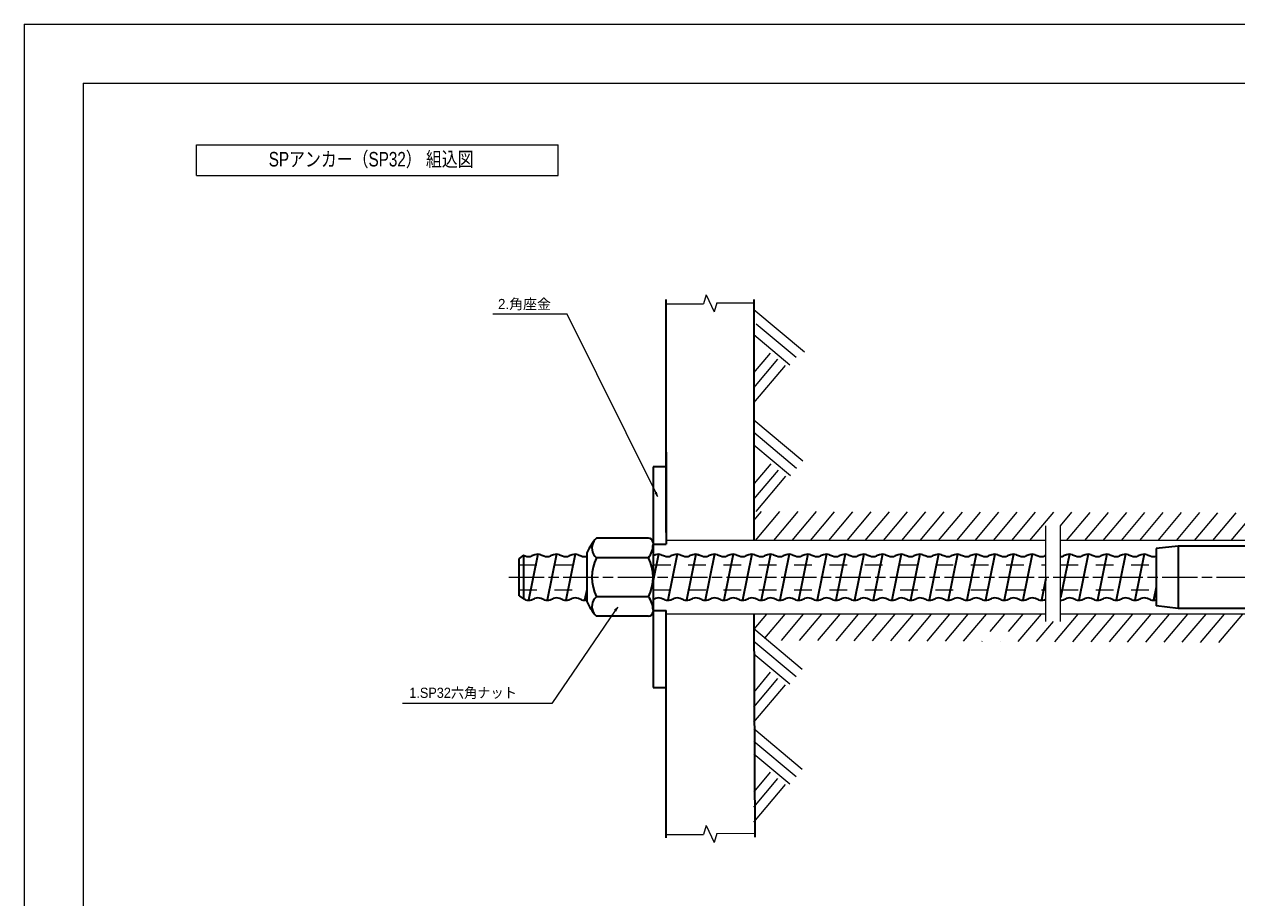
# Model space of a CAD drawing. Units: millimetres at full size, sheet at 1:2; details may follow other scales. Extents: x 0 to 1680, y 0 to 1188.
# Drawn here: x 0 to 824, y 594 to 1188 of the extents above; entities that cross this region are included whole.
import ezdxf
from ezdxf.enums import TextEntityAlignment as Align

# ---------------------------------------------------------------- set-up
doc = ezdxf.new("R2010")
doc.units = ezdxf.units.MM
doc.header["$LTSCALE"] = 2
doc.header["$PDMODE"] = 32
doc.header["$PDSIZE"] = 1
doc.linetypes.add('CHAIN', pattern=[18.5, 12, -1.5, 3.5, -1.5])
doc.linetypes.add('DASHED_SPACED', pattern=[12, 6, -6])
for name, color, linetype, lineweight in [('1外形線', 7, 'Continuous', 35), ('2細い実線', 3, 'Continuous', 20), ('3隠れ線', 2, 'DASHED_SPACED', 13), ('4中心線', 1, 'CHAIN', 13), ('6寸法線', 4, 'Continuous', 13), ('7 枠・タイトル', 7, 'Continuous', 13)]:
    doc.layers.add(name, color=color, linetype=linetype, lineweight=lineweight)
doc.styles.add('ＭＳ Ｐゴシック', font='')
doc.styles.get('ＭＳ Ｐゴシック').set_extended_font_data('MS PGothic')

# ---------------------------------------------------------------- blocks, each defined once
blk = doc.blocks.new('open_arrow')
at = {"color": 0, "linetype": 'Continuous', "lineweight": -2}
blk.add_lwpolyline([(7.5, 1.25), (0, 0), (7.5, -1.25)], dxfattribs=at)

msp = doc.modelspace()

# ---------------------------------------------------------------- linework, layer by layer
at = {"layer": '1外形線'}
for p, q in [((436.308, 842.4), (436.308, 1000.835)), ((495.939, 1000.835), (495.939, 836.952)), ((436.308, 896.952), (436.308, 836.952)), ((436.312, 886.952), (427.312, 886.952)), ((427.312, 886.952), (427.312, 736.952)), ((436.312, 886.952), (436.312, 834.452)), ((427.312, 846.952), (427.312, 776.952)), ((424.312, 838.502), (388.812, 838.502)), ((427.312, 835.502), (427.312, 788.402)), ((427.312, 834.452), (436.312, 834.452)), ((784.308, 833.152), (769.308, 831.452)), ((874.308, 833.152), (784.308, 833.152)), ((784.308, 833.152), (784.308, 790.752)), ((339.312, 826.861), (336.312, 824.687)), ((336.312, 799.217), (336.312, 824.687)), ((339.312, 826.861), (340.466, 826.401)), ((339.312, 826.861), (339.312, 797.209)), ((349.045, 827.622), (342.695, 796.282)), ((347.021, 827.236), (344.924, 826.401)), ((351.069, 827.236), (353.166, 826.401)), ((361.745, 827.622), (355.395, 796.282)), ((359.721, 827.236), (357.624, 826.401)), ((363.769, 827.236), (365.866, 826.401)), ((374.445, 827.622), (368.095, 796.282)), ((372.421, 827.236), (370.324, 826.401)), ((376.469, 827.236), (378.566, 826.401)), ((382.312, 828.496), (382.312, 795.407)), ((424.312, 825.227), (388.812, 825.227)), ((430.942, 827.622), (427.312, 809.704)), ((428.918, 827.236), (427.312, 826.596)), ((432.966, 827.236), (435.063, 826.401)), ((443.642, 827.622), (437.292, 796.282)), ((441.618, 827.236), (439.521, 826.401)), ((445.666, 827.236), (447.763, 826.401)), ((456.342, 827.622), (449.992, 796.282)), ((454.318, 827.236), (452.221, 826.401)), ((458.366, 827.236), (460.463, 826.401)), ((469.042, 827.622), (462.692, 796.282)), ((467.018, 827.236), (464.921, 826.401)), ((471.066, 827.236), (473.163, 826.401)), ((481.742, 827.622), (475.392, 796.282)), ((479.718, 827.236), (477.621, 826.401)), ((483.766, 827.236), (485.863, 826.401)), ((494.442, 827.622), (488.092, 796.282)), ((492.418, 827.236), (490.321, 826.401)), ((496.466, 827.236), (498.563, 826.401)), ((507.142, 827.622), (500.792, 796.282)), ((505.118, 827.236), (503.021, 826.401)), ((509.166, 827.236), (511.263, 826.401)), ((519.842, 827.622), (513.492, 796.282)), ((517.818, 827.236), (515.721, 826.401)), ((521.866, 827.236), (523.963, 826.401)), ((532.542, 827.622), (526.192, 796.282)), ((530.518, 827.236), (528.421, 826.401)), ((534.566, 827.236), (536.663, 826.401)), ((545.242, 827.622), (538.892, 796.282)), ((543.218, 827.236), (541.121, 826.401)), ((547.266, 827.236), (549.363, 826.401)), ((557.942, 827.622), (551.592, 796.282)), ((555.918, 827.236), (553.821, 826.401)), ((559.966, 827.236), (562.063, 826.401)), ((570.642, 827.622), (564.292, 796.282)), ((568.618, 827.236), (566.521, 826.401)), ((572.666, 827.236), (574.763, 826.401)), ((581.318, 827.236), (579.221, 826.401)), ((583.342, 827.622), (580.167, 811.952)), ((585.366, 827.236), (587.463, 826.401)), ((596.042, 827.622), (589.692, 796.282)), ((594.018, 827.236), (591.921, 826.401)), ((598.066, 827.236), (600.163, 826.401)), ((608.742, 827.622), (602.392, 796.282)), ((606.718, 827.236), (604.621, 826.401)), ((610.766, 827.236), (612.863, 826.401)), ((621.442, 827.622), (615.092, 796.282)), ((619.418, 827.236), (617.321, 826.401)), ((623.466, 827.236), (625.563, 826.401)), ((632.118, 827.236), (630.021, 826.401)), ((634.142, 827.622), (630.967, 811.952)), ((636.166, 827.236), (638.263, 826.401)), ((646.842, 827.622), (640.492, 796.282)), ((644.818, 827.236), (642.721, 826.401)), ((648.866, 827.236), (650.963, 826.401)), ((659.542, 827.622), (653.192, 796.282)), ((657.518, 827.236), (655.421, 826.401)), ((661.566, 827.236), (663.663, 826.401)), ((672.242, 827.622), (665.892, 796.282)), ((670.218, 827.236), (668.121, 826.401)), ((674.266, 827.236), (676.363, 826.401)), ((684.942, 827.622), (678.592, 796.282)), ((682.918, 827.236), (680.821, 826.401)), ((686.966, 827.236), (689.063, 826.401)), ((694.308, 826.714), (693.521, 826.401)), ((710.342, 827.622), (704.308, 797.843)), ((708.318, 827.236), (706.221, 826.401)), ((712.366, 827.236), (714.463, 826.401)), ((723.042, 827.622), (716.692, 796.282)), ((721.018, 827.236), (718.921, 826.401)), ((725.066, 827.236), (727.163, 826.401)), ((735.742, 827.622), (729.392, 796.282)), ((733.718, 827.236), (731.621, 826.401)), ((737.766, 827.236), (739.863, 826.401)), ((748.442, 827.622), (742.092, 796.282)), ((746.418, 827.236), (744.321, 826.401)), ((750.466, 827.236), (752.563, 826.401)), ((761.142, 827.622), (754.792, 796.282)), ((759.118, 827.236), (757.021, 826.401)), ((763.166, 827.236), (765.263, 826.401)), ((769.308, 831.452), (769.308, 792.452)), ((580.167, 811.952), (576.992, 796.282)), ((630.967, 811.952), (627.792, 796.282)), ((694.308, 811.168), (691.292, 796.282)), ((382.248, 803.452), (380.795, 796.282)), ((769.308, 805.246), (767.492, 796.282)), ((336.312, 799.217), (339.312, 797.209)), ((340.671, 796.668), (339.312, 797.209)), ((344.719, 796.668), (346.816, 797.502)), ((353.371, 796.668), (351.274, 797.502)), ((357.419, 796.668), (359.516, 797.502)), ((366.071, 796.668), (363.974, 797.502)), ((370.119, 796.668), (372.216, 797.502)), ((378.771, 796.668), (376.674, 797.502)), ((424.312, 798.677), (388.812, 798.677)), ((427.312, 796.945), (428.713, 797.502)), ((435.268, 796.668), (433.171, 797.502)), ((439.316, 796.668), (441.413, 797.502)), ((447.968, 796.668), (445.871, 797.502)), ((452.016, 796.668), (454.113, 797.502)), ((460.668, 796.668), (458.571, 797.502)), ((464.716, 796.668), (466.813, 797.502)), ((473.368, 796.668), (471.271, 797.502)), ((477.416, 796.668), (479.513, 797.502)), ((486.068, 796.668), (483.971, 797.502)), ((490.116, 796.668), (492.213, 797.502)), ((498.768, 796.668), (496.671, 797.502)), ((502.816, 796.668), (504.913, 797.502)), ((511.468, 796.668), (509.371, 797.502)), ((515.516, 796.668), (517.613, 797.502)), ((524.168, 796.668), (522.071, 797.502)), ((528.216, 796.668), (530.313, 797.502)), ((536.868, 796.668), (534.771, 797.502)), ((540.916, 796.668), (543.013, 797.502)), ((549.568, 796.668), (547.471, 797.502)), ((553.616, 796.668), (555.713, 797.502)), ((562.268, 796.668), (560.171, 797.502)), ((566.316, 796.668), (568.413, 797.502)), ((574.968, 796.668), (572.871, 797.502)), ((579.016, 796.668), (581.113, 797.502)), ((587.668, 796.668), (585.571, 797.502)), ((591.716, 796.668), (593.813, 797.502)), ((600.368, 796.668), (598.271, 797.502)), ((604.416, 796.668), (606.513, 797.502)), ((613.068, 796.668), (610.971, 797.502)), ((617.116, 796.668), (619.213, 797.502)), ((625.768, 796.668), (623.671, 797.502)), ((629.816, 796.668), (631.913, 797.502)), ((638.468, 796.668), (636.371, 797.502)), ((642.516, 796.668), (644.613, 797.502)), ((651.168, 796.668), (649.071, 797.502)), ((655.216, 796.668), (657.313, 797.502)), ((663.868, 796.668), (661.771, 797.502)), ((667.916, 796.668), (670.013, 797.502)), ((676.568, 796.668), (674.471, 797.502)), ((680.616, 796.668), (682.713, 797.502)), ((689.268, 796.668), (687.171, 797.502)), ((693.316, 796.668), (694.308, 797.063)), ((706.016, 796.668), (708.113, 797.502)), ((714.668, 796.668), (712.571, 797.502)), ((718.716, 796.668), (720.813, 797.502)), ((727.368, 796.668), (725.271, 797.502)), ((731.416, 796.668), (733.513, 797.502)), ((740.068, 796.668), (737.971, 797.502)), ((744.116, 796.668), (746.213, 797.502)), ((752.768, 796.668), (750.671, 797.502)), ((756.816, 796.668), (758.913, 797.502)), ((765.468, 796.668), (763.371, 797.502)), ((784.308, 790.752), (769.308, 792.452)), ((424.312, 785.402), (388.812, 785.402)), ((427.312, 789.452), (436.312, 789.452)), ((436.308, 634.764), (436.315, 786.952)), ((436.312, 736.952), (436.312, 789.452)), ((495.939, 786.952), (496.418, 635.149)), ((874.308, 790.752), (784.308, 790.752)), ((427.312, 736.952), (436.312, 736.952))]:
    msp.add_line(p, q, dxfattribs=at)
for centre, radius, start, end in [((418.73, 811.952), 40, 138.41353, 155.56827), ((394.674, 831.864), 8.855, 149.31797, 228.55029), ((424.312, 835.502), 3, 0, 90), ((412.312, 834.227), 15, 323.1301, 0), ((342.695, 831.972), 6, 248.19211, 291.80789), ((349.045, 822.122), 5.5, 68.40525, 111.59475), ((355.395, 831.972), 6, 248.19211, 291.80789), ((361.745, 822.122), 5.5, 68.40525, 111.59475), ((368.095, 831.972), 6, 248.19211, 291.80789), ((374.445, 822.122), 5.5, 68.40525, 111.59475), ((380.795, 831.972), 6, 248.19211, 284.63925), ((416.683, 811.952), 30.871, 154.53143, 205.46857), ((396.441, 811.952), 30.871, 334.53143, 25.46857), ((430.942, 822.122), 5.5, 68.40525, 111.59475), ((437.292, 831.972), 6, 248.19211, 291.80789), ((443.642, 822.122), 5.5, 68.40525, 111.59475), ((449.992, 831.972), 6, 248.19211, 291.80789), ((456.342, 822.122), 5.5, 68.40525, 111.59475), ((462.692, 831.972), 6, 248.19211, 291.80789), ((469.042, 822.122), 5.5, 68.40525, 111.59475), ((475.392, 831.972), 6, 248.19211, 291.80789), ((481.742, 822.122), 5.5, 68.40525, 111.59475), ((488.092, 831.972), 6, 248.19211, 291.80789), ((494.442, 822.122), 5.5, 68.40525, 111.59475), ((500.792, 831.972), 6, 248.19211, 291.80789), ((507.142, 822.122), 5.5, 68.40525, 111.59475), ((513.492, 831.972), 6, 248.19211, 291.80789), ((519.842, 822.122), 5.5, 68.40525, 111.59475), ((526.192, 831.972), 6, 248.19211, 291.80789), ((532.542, 822.122), 5.5, 68.40525, 111.59475), ((538.892, 831.972), 6, 248.19211, 291.80789), ((545.242, 822.122), 5.5, 68.40525, 111.59475), ((551.592, 831.972), 6, 248.19211, 291.80789), ((557.942, 822.122), 5.5, 68.40525, 111.59475), ((564.292, 831.972), 6, 248.19211, 291.80789), ((570.642, 822.122), 5.5, 68.40525, 111.59475), ((576.992, 831.972), 6, 248.19211, 291.80789), ((583.342, 822.122), 5.5, 68.40525, 111.59475), ((589.692, 831.972), 6, 248.19211, 291.80789), ((596.042, 822.122), 5.5, 68.40525, 111.59475), ((602.392, 831.972), 6, 248.19211, 291.80789), ((608.742, 822.122), 5.5, 68.40525, 111.59475), ((615.092, 831.972), 6, 248.19211, 291.80789), ((621.442, 822.122), 5.5, 68.40525, 111.59475), ((627.792, 831.972), 6, 248.19211, 291.80789), ((634.142, 822.122), 5.5, 68.40525, 111.59475), ((640.492, 831.972), 6, 248.19211, 291.80789), ((646.842, 822.122), 5.5, 68.40525, 111.59475), ((653.192, 831.972), 6, 248.19211, 291.80789), ((659.542, 822.122), 5.5, 68.40525, 111.59475), ((665.892, 831.972), 6, 248.19211, 291.80789), ((672.242, 822.122), 5.5, 68.40525, 111.59475), ((678.592, 831.972), 6, 248.19211, 291.80789), ((684.942, 822.122), 5.5, 68.40525, 111.59475), ((691.292, 831.972), 6, 248.19211, 291.80789), ((703.992, 831.972), 6, 273.02184, 291.80789), ((710.342, 822.122), 5.5, 68.40525, 111.59475), ((716.692, 831.972), 6, 248.19211, 291.80789), ((723.042, 822.122), 5.5, 68.40525, 111.59475), ((729.392, 831.972), 6, 248.19211, 291.80789), ((735.742, 822.122), 5.5, 68.40525, 111.59475), ((742.092, 831.972), 6, 248.19211, 291.80789), ((748.442, 822.122), 5.5, 68.40525, 111.59475), ((754.792, 831.972), 6, 248.19211, 291.80789), ((761.142, 822.122), 5.5, 68.40525, 111.59475), ((767.492, 831.972), 6, 248.19211, 287.62174), ((342.695, 801.782), 5.5, 248.40525, 291.59475), ((349.045, 791.932), 6, 68.19211, 111.80789), ((355.395, 801.782), 5.5, 248.40525, 291.59475), ((361.745, 791.932), 6, 68.19211, 111.80789), ((368.095, 801.782), 5.5, 248.40525, 291.59475), ((374.445, 791.932), 6, 68.19211, 111.80789), ((380.795, 801.782), 5.5, 248.40525, 286.00421), ((418.73, 811.952), 40, 204.43173, 221.58647), ((394.674, 792.039), 8.855, 131.44966, 210.68165), ((412.312, 789.677), 15, 0, 36.8699), ((430.942, 791.932), 6, 68.19211, 111.80789), ((437.292, 801.782), 5.5, 248.40525, 291.59475), ((443.642, 791.932), 6, 68.19211, 111.80789), ((449.992, 801.782), 5.5, 248.40525, 291.59475), ((456.342, 791.932), 6, 68.19211, 111.80789), ((462.692, 801.782), 5.5, 248.40525, 291.59475), ((469.042, 791.932), 6, 68.19211, 111.80789), ((475.392, 801.782), 5.5, 248.40525, 291.59475), ((481.742, 791.932), 6, 68.19211, 111.80789), ((488.092, 801.782), 5.5, 248.40525, 291.59475), ((494.442, 791.932), 6, 68.19211, 111.80789), ((500.792, 801.782), 5.5, 248.40525, 291.59475), ((507.142, 791.932), 6, 68.19211, 111.80789), ((513.492, 801.782), 5.5, 248.40525, 291.59475), ((519.842, 791.932), 6, 68.19211, 111.80789), ((526.192, 801.782), 5.5, 248.40525, 291.59475), ((532.542, 791.932), 6, 68.19211, 111.80789), ((538.892, 801.782), 5.5, 248.40525, 291.59475), ((545.242, 791.932), 6, 68.19211, 111.80789), ((551.592, 801.782), 5.5, 248.40525, 291.59475), ((557.942, 791.932), 6, 68.19211, 111.80789), ((564.292, 801.782), 5.5, 248.40525, 291.59475), ((570.642, 791.932), 6, 68.19211, 111.80789), ((576.992, 801.782), 5.5, 248.40525, 291.59475), ((583.342, 791.932), 6, 68.19211, 111.80789), ((589.692, 801.782), 5.5, 248.40525, 291.59475), ((596.042, 791.932), 6, 68.19211, 111.80789), ((602.392, 801.782), 5.5, 248.40525, 291.59475), ((608.742, 791.932), 6, 68.19211, 111.80789), ((615.092, 801.782), 5.5, 248.40525, 291.59475), ((621.442, 791.932), 6, 68.19211, 111.80789), ((627.792, 801.782), 5.5, 248.40525, 291.59475), ((634.142, 791.932), 6, 68.19211, 111.80789), ((640.492, 801.782), 5.5, 248.40525, 291.59475), ((646.842, 791.932), 6, 68.19211, 111.80789), ((653.192, 801.782), 5.5, 248.40525, 291.59475), ((659.542, 791.932), 6, 68.19211, 111.80789), ((665.892, 801.782), 5.5, 248.40525, 291.59475), ((672.242, 791.932), 6, 68.19211, 111.80789), ((678.592, 801.782), 5.5, 248.40525, 291.59475), ((684.942, 791.932), 6, 68.19211, 111.80789), ((691.292, 801.782), 5.5, 248.40525, 291.59475), ((703.992, 801.782), 5.5, 273.29685, 291.59475), ((710.342, 791.932), 6, 68.19211, 111.80789), ((716.692, 801.782), 5.5, 248.40525, 291.59475), ((723.042, 791.932), 6, 68.19211, 111.80789), ((729.392, 801.782), 5.5, 248.40525, 291.59475), ((735.742, 791.932), 6, 68.19211, 111.80789), ((742.092, 801.782), 5.5, 248.40525, 291.59475), ((748.442, 791.932), 6, 68.19211, 111.80789), ((754.792, 801.782), 5.5, 248.40525, 291.59475), ((761.142, 791.932), 6, 68.19211, 111.80789), ((767.492, 801.782), 5.5, 248.40525, 289.28411), ((424.312, 788.402), 3, 270, 0)]:
    msp.add_arc(centre, radius, start, end, dxfattribs=at)
at = {"layer": '2細い実線'}
for p, q in [((436.308, 997.834), (461.641, 997.834)), ((463.359, 1004.008), (461.641, 997.834)), ((463.359, 1004.008), (468.888, 992.445)), ((470.607, 998.619), (468.888, 992.445)), ((470.607, 998.619), (495.939, 998.619)), ((495.939, 850.524), (501.094, 856.668)), ((496.985, 836.952), (513.501, 856.635)), ((509.419, 836.952), (525.908, 856.603)), ((521.853, 836.952), (538.315, 856.57)), ((534.287, 836.952), (550.721, 856.538)), ((546.721, 836.952), (563.128, 856.505)), ((559.155, 836.952), (575.535, 856.473)), ((571.589, 836.952), (587.942, 856.44)), ((584.023, 836.952), (600.348, 856.408)), ((596.457, 836.952), (612.755, 856.375)), ((608.891, 836.952), (625.162, 856.343)), ((621.325, 836.952), (637.569, 856.31)), ((633.759, 836.952), (649.975, 856.278)), ((646.193, 836.952), (662.382, 856.245)), ((658.627, 836.952), (674.789, 856.213)), ((671.061, 836.952), (687.196, 856.18)), ((683.495, 836.952), (699.602, 856.148)), ((704.308, 846.938), (712.009, 856.115)), ((708.363, 836.952), (724.416, 856.083)), ((720.797, 836.952), (736.823, 856.05)), ((733.231, 836.952), (749.229, 856.018)), ((745.665, 836.952), (761.636, 855.985)), ((758.099, 836.952), (774.043, 855.953)), ((770.533, 836.952), (786.449, 855.92)), ((782.967, 836.952), (798.856, 855.888)), ((795.401, 836.952), (811.263, 855.855)), ((807.835, 836.952), (823.67, 855.823)), ((820.269, 836.952), (836.076, 855.79)), ((694.308, 781.952), (694.308, 846.952)), ((704.308, 781.952), (704.308, 846.952)), ((694.308, 836.952), (436.308, 836.952)), ((954.308, 836.952), (704.308, 836.952)), ((694.308, 786.952), (436.308, 786.952)), ((496.102, 776.627), (504.766, 786.952)), ((503.399, 770.504), (517.2, 786.952)), ((514.565, 768.993), (529.634, 786.952)), ((526.95, 768.935), (542.068, 786.952)), ((539.335, 768.877), (554.502, 786.952)), ((551.721, 768.819), (566.936, 786.952)), ((564.106, 768.761), (579.37, 786.952)), ((576.491, 768.703), (591.804, 786.952)), ((588.877, 768.645), (604.238, 786.952)), ((601.262, 768.587), (616.672, 786.952)), ((613.647, 768.529), (629.106, 786.952)), ((626.033, 768.471), (641.54, 786.952)), ((638.418, 768.413), (653.974, 786.952)), ((656.476, 775.115), (666.408, 786.952)), ((668.933, 775.143), (678.842, 786.952)), ((675.574, 768.239), (691.276, 786.952)), ((700.344, 768.123), (716.144, 786.952)), ((954.308, 786.952), (704.308, 786.952)), ((712.73, 768.065), (728.578, 786.952)), ((725.115, 768.006), (741.012, 786.952)), ((737.5, 767.948), (753.446, 786.952)), ((749.886, 767.89), (765.88, 786.952)), ((762.271, 767.832), (778.314, 786.952)), ((774.656, 767.774), (790.748, 786.952)), ((787.042, 767.716), (803.182, 786.952)), ((799.427, 767.658), (815.616, 786.952)), ((811.812, 767.6), (828.05, 786.952)), ((687.959, 768.181), (699.515, 781.952)), ((650.803, 768.355), (650.926, 768.502)), ((663.182, 768.289), (663.189, 768.297)), ((463.359, 643.154), (461.641, 636.981)), ((463.359, 643.154), (468.888, 631.592)), ((436.308, 636.982), (461.641, 636.981)), ((470.607, 637.765), (468.888, 631.592)), ((470.607, 637.765), (496.128, 637.822))]:
    msp.add_line(p, q, dxfattribs=at)
at = {"layer": '2細い実線', "lineweight": 13}
for p, q in [((530.328, 964.994), (495.939, 993.85)), ((524.542, 961.282), (497.457, 984.01)), ((520.324, 956.255), (495.939, 976.716)), ((495.939, 951.016), (507.188, 964.422)), ((495.939, 940.807), (512.215, 960.203)), ((495.939, 930.597), (517.242, 955.985)), ((529.15, 890.966), (495.939, 918.834)), ((524.932, 885.939), (495.939, 910.267)), ((520.713, 880.912), (495.939, 901.7)), ((495.939, 865), (512.604, 884.861)), ((496.328, 875.673), (507.577, 889.079)), ((497.522, 856.677), (517.631, 880.642)), ((528.777, 749.21), (495.939, 776.764)), ((524.558, 744.183), (495.939, 768.197)), ((520.34, 739.156), (495.939, 759.631)), ((495.939, 723.688), (512.231, 743.104)), ((495.955, 733.917), (507.204, 747.323)), ((495.939, 713.479), (517.258, 738.886)), ((528.792, 681.25), (495.939, 708.817)), ((524.574, 676.223), (495.939, 700.25)), ((520.355, 671.196), (495.939, 691.684)), ((495.97, 665.957), (507.219, 679.363)), ((495.939, 655.71), (512.246, 675.145)), ((495.939, 645.501), (517.273, 670.926))]:
    msp.add_line(p, q, dxfattribs=at)
at = {"layer": '2細い実線'}
msp.add_point((458.044, 827.197), dxfattribs=at)
at = {"layer": '3隠れ線'}
for p, q in [((336.312, 820.452), (382.312, 820.452)), ((427.312, 820.452), (694.308, 820.452)), ((704.308, 820.452), (769.308, 820.452)), ((336.312, 803.452), (382.312, 803.452)), ((427.312, 803.452), (694.308, 803.452)), ((704.308, 803.452), (769.308, 803.452))]:
    msp.add_line(p, q, dxfattribs=at)
at = {"layer": '4中心線'}
msp.add_line((329.308, 811.952), (1370.775, 811.952), dxfattribs=at)
at = {"layer": '6寸法線'}
for points in [[(430.453, 866.791), (429.123, 869.481), (369.073, 990.933), (318.554, 990.933)], [(403.33, 791.716), (401.636, 789.241), (358.443, 726.142), (257.157, 726.142)]]:
    msp.add_lwpolyline(points, dxfattribs=at)
at = {"layer": '7 枠・タイトル'}
for p, q in [((0, 1188), (0, 0)), ((0, 1188), (1680, 1188)), ((40, 1148), (40, 40)), ((40, 1148), (1640, 1148)), ((117.024, 1085.13), (117.024, 1105.929)), ((117.024, 1105.929), (362.952, 1105.929)), ((362.952, 1085.13), (362.952, 1105.929)), ((117.024, 1085.13), (362.952, 1085.13))]:
    msp.add_line(p, q, dxfattribs=at)

# ---------------------------------------------------------------- block references
at = {"layer": '6寸法線', "xscale": 0.4, "yscale": 0.4}
for p, rotation in [((430.453, 866.791), 116.3), ((403.33, 791.716), 235.6)]:
    msp.add_blockref('open_arrow', p, dxfattribs=dict(at, rotation=rotation))

# ---------------------------------------------------------------- texts
at = {"layer": '6寸法線', "style": 'ＭＳ Ｐゴシック'}
msp.add_text('2.角座金', height=6.928, dxfattribs=at).set_placement((321.969, 992.206), align=Align.BOTTOM_LEFT)
at = {"layer": '6寸法線', "style": 'ＭＳ Ｐゴシック', "width": 0.95}
msp.add_text('1.SP32六角ナット', height=6.928, dxfattribs=at).set_placement((261.69, 727.849), align=Align.BOTTOM_LEFT)
at = {"layer": '7 枠・タイトル', "style": 'ＭＳ Ｐゴシック', "width": 0.8}
msp.add_text('SPアンカー（SP32） 組込図', height=9.897, dxfattribs=at).set_placement((166.159, 1088.301), align=Align.BOTTOM_LEFT)

doc.saveas('drawing.dxf')
